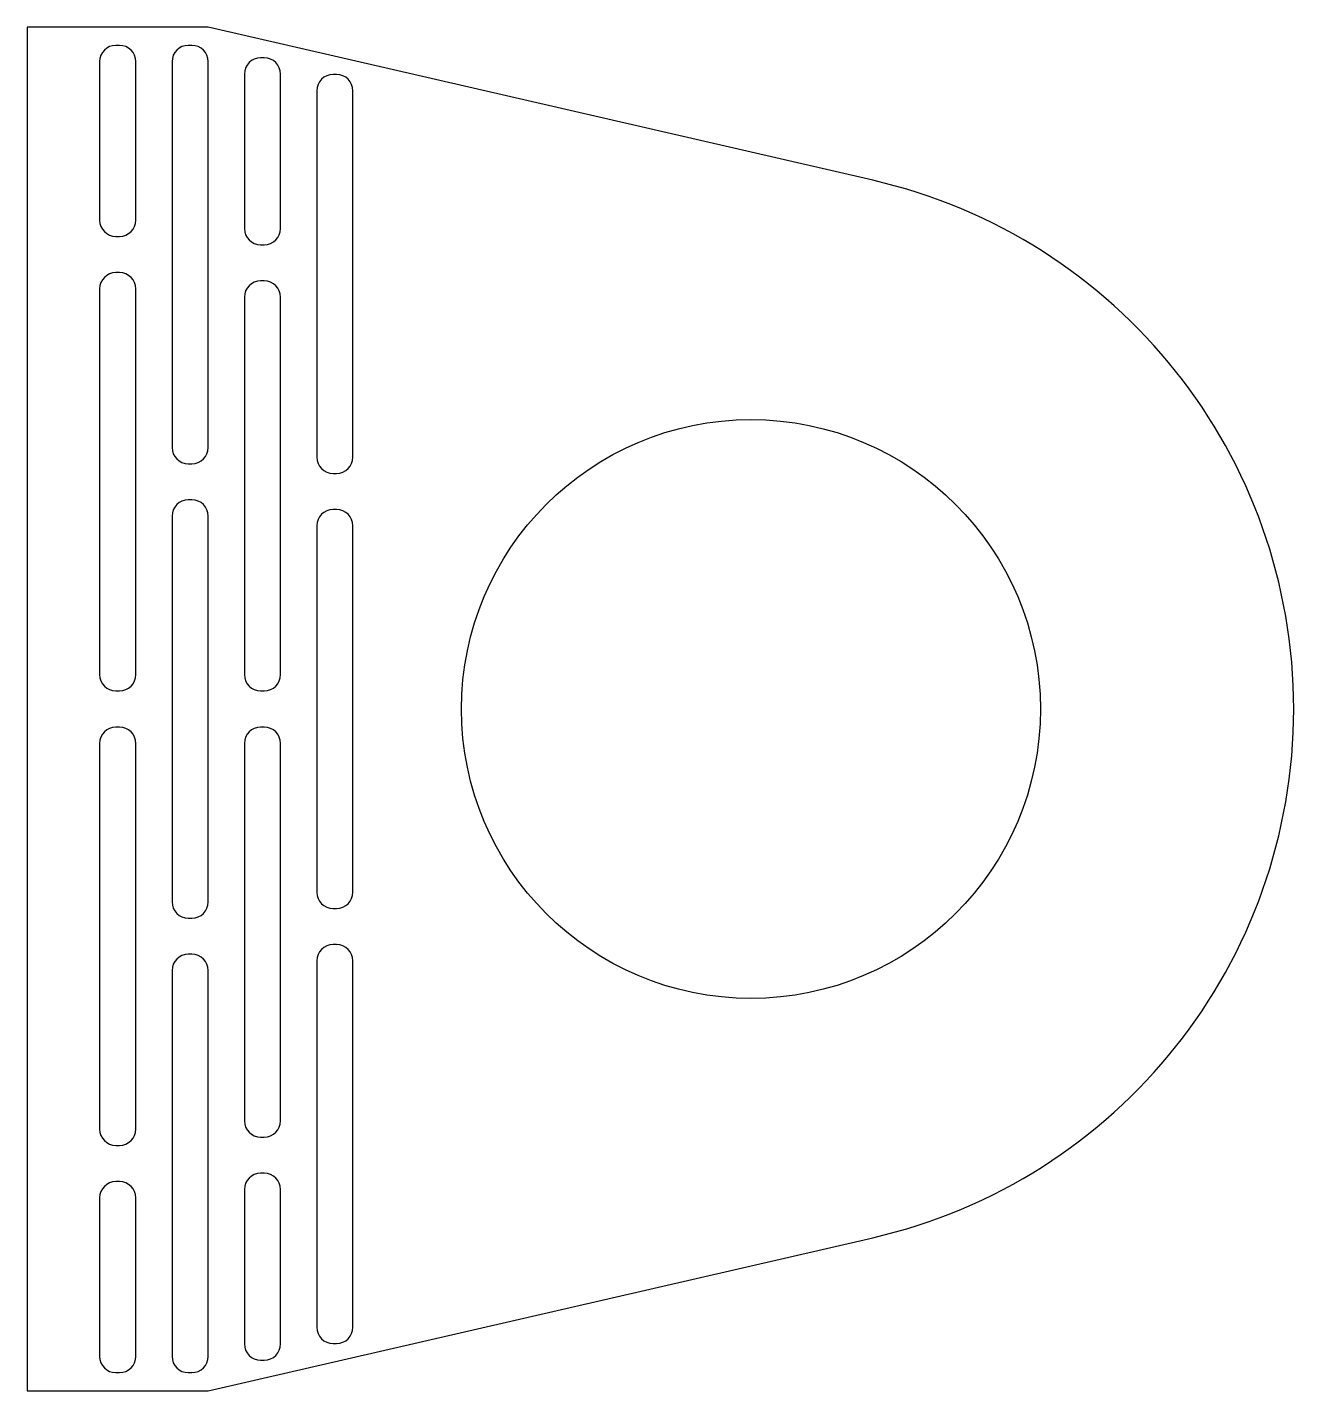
# Model space of a CAD drawing. Header units: metres. Extents: x 0 to 35, y 0 to 37.7.
import ezdxf

# ---------------------------------------------------------------- set-up
doc = ezdxf.new("R2010")
doc.units = ezdxf.units.M

msp = doc.modelspace()

# ---------------------------------------------------------------- linework, layer by layer
at = {"layer": 'PARAMETRIX'}
for p, q in [((0, 37.6934), (0, 0)), ((5, 37.6934), (0, 37.6934)), ((23.3661, 33.4642), (5, 37.6934)), ((2.55, 37.1934), (2.45, 37.1934)), ((4.55, 37.1934), (4.45, 37.1934)), ((2, 36.7434), (2, 32.3612)), ((3, 32.3612), (3, 36.7434)), ((4, 36.7434), (4, 26.079)), ((5, 26.079), (5, 36.7434)), ((6.55, 36.848), (6.45, 36.848)), ((6, 36.398), (6, 32.1309)), ((7, 32.1309), (7, 36.398)), ((8.55, 36.3875), (8.45, 36.3875)), ((8, 35.9375), (8, 25.8103)), ((9, 25.8103), (9, 35.9375)), ((2.45, 31.9112), (2.55, 31.9112)), ((6.45, 31.6809), (6.55, 31.6809)), ((2.55, 30.9112), (2.45, 30.9112)), ((6.55, 30.6809), (6.45, 30.6809)), ((2, 30.4612), (2, 19.7967)), ((3, 19.7967), (3, 30.4612)), ((6, 30.2309), (6, 19.7967)), ((7, 19.7967), (7, 30.2309)), ((4.45, 25.629), (4.55, 25.629)), ((8.45, 25.3603), (8.55, 25.3603)), ((4.55, 24.629), (4.45, 24.629)), ((4, 24.179), (4, 13.5145)), ((5, 13.5145), (5, 24.179)), ((8.55, 24.3603), (8.45, 24.3603)), ((8, 23.9103), (8, 13.7831)), ((9, 13.7831), (9, 23.9103)), ((2.45, 19.3467), (2.55, 19.3467)), ((6.45, 19.3467), (6.55, 19.3467)), ((2.55, 18.3467), (2.45, 18.3467)), ((6.55, 18.3467), (6.45, 18.3467)), ((2, 17.8967), (2, 7.2322)), ((3, 7.2322), (3, 17.8967)), ((6, 17.8967), (6, 7.4625)), ((7, 7.4625), (7, 17.8967)), ((8.45, 13.3331), (8.55, 13.3331)), ((4.45, 13.0645), (4.55, 13.0645)), ((4.55, 12.0645), (4.45, 12.0645)), ((8.55, 12.3331), (8.45, 12.3331)), ((8, 11.8831), (8, 1.756)), ((9, 1.756), (9, 11.8831)), ((4, 11.6145), (4, 0.95)), ((5, 0.95), (5, 11.6145)), ((6.45, 7.0125), (6.55, 7.0125)), ((2.45, 6.7822), (2.55, 6.7822)), ((2.55, 5.7822), (2.45, 5.7822)), ((6.55, 6.0125), (6.45, 6.0125)), ((2, 5.3322), (2, 0.95)), ((3, 0.95), (3, 5.3322)), ((6, 5.5625), (6, 1.2954)), ((7, 1.2954), (7, 5.5625)), ((5, 0), (23.3661, 4.2293)), ((8.45, 1.306), (8.55, 1.306)), ((6.45, 0.8454), (6.55, 0.8454)), ((2.45, 0.5), (2.55, 0.5)), ((4.45, 0.5), (4.55, 0.5)), ((0, 0), (5, 0))]:
    msp.add_line(p, q, dxfattribs=at)
msp.add_circle((20, 18.8467), 8, dxfattribs=at)
for centre, radius, start, end in [((2.45, 36.7434), 0.45, 90, 180), ((2.55, 36.7434), 0.45, 0, 90), ((4.45, 36.7434), 0.45, 90, 180), ((4.55, 36.7434), 0.45, 0, 90), ((6.45, 36.398), 0.45, 90, 180), ((6.55, 36.398), 0.45, 0, 90), ((8.45, 35.9375), 0.45, 90, 180), ((8.55, 35.9375), 0.45, 0, 90), ((20, 18.8467), 15, 282.9678, 77.0322), ((2.45, 32.3612), 0.45, 180, 270), ((2.55, 32.3612), 0.45, 270, 0), ((6.45, 32.1309), 0.45, 180, 270), ((6.55, 32.1309), 0.45, 270, 0), ((2.45, 30.4612), 0.45, 90, 180), ((2.55, 30.4612), 0.45, 0, 90), ((6.45, 30.2309), 0.45, 90, 180), ((6.55, 30.2309), 0.45, 360, 90), ((4.45, 26.079), 0.45, 180, 270), ((4.55, 26.079), 0.45, 270, 0), ((8.45, 25.8103), 0.45, 180, 270), ((8.55, 25.8103), 0.45, 270, 360), ((4.45, 24.179), 0.45, 90, 180), ((4.55, 24.179), 0.45, 0, 90), ((8.45, 23.9103), 0.45, 90, 180), ((8.55, 23.9103), 0.45, 360, 90), ((2.45, 19.7967), 0.45, 180, 270), ((2.55, 19.7967), 0.45, 270, 360), ((6.45, 19.7967), 0.45, 180, 270), ((6.55, 19.7967), 0.45, 270, 0), ((2.45, 17.8967), 0.45, 90, 180), ((2.55, 17.8967), 0.45, 360, 90), ((6.45, 17.8967), 0.45, 90, 180), ((6.55, 17.8967), 0.45, 360, 90), ((8.45, 13.7831), 0.45, 180, 270), ((8.55, 13.7831), 0.45, 270, 0), ((4.45, 13.5145), 0.45, 180, 270), ((4.55, 13.5145), 0.45, 270, 0), ((4.45, 11.6145), 0.45, 90, 180), ((4.55, 11.6145), 0.45, 0, 90), ((8.45, 11.8831), 0.45, 90, 180), ((8.55, 11.8831), 0.45, 0, 90), ((2.45, 7.2322), 0.45, 180, 270), ((2.55, 7.2322), 0.45, 270, 0), ((6.45, 7.4625), 0.45, 180, 270), ((6.55, 7.4625), 0.45, 270, 0), ((2.45, 5.3322), 0.45, 90, 180), ((2.55, 5.3322), 0.45, 0, 90), ((6.45, 5.5625), 0.45, 90, 180), ((6.55, 5.5625), 0.45, 0, 90), ((8.45, 1.756), 0.45, 180, 270), ((8.55, 1.756), 0.45, 270, 0), ((6.45, 1.2954), 0.45, 180, 270), ((6.55, 1.2954), 0.45, 270, 0), ((2.45, 0.95), 0.45, 180, 270), ((2.55, 0.95), 0.45, 270, 0), ((4.45, 0.95), 0.45, 180, 270), ((4.55, 0.95), 0.45, 270, 0)]:
    msp.add_arc(centre, radius, start, end, dxfattribs=at)

doc.saveas('drawing.dxf')
